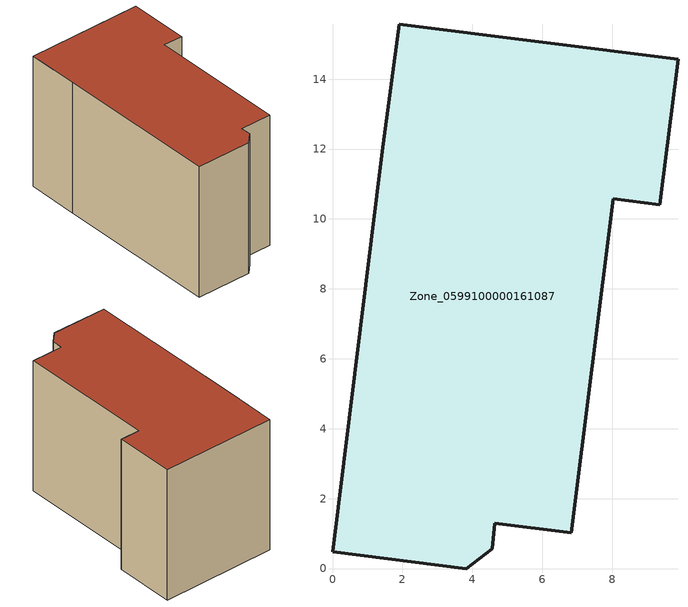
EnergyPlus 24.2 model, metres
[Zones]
Zone_0599100000161087
 floor ground (C_G): 1.91,15.56 9.88,14.57 9.36,10.41 8.03,10.58 6.83,1.02 4.64,1.29 4.57,0.57 3.83,0 0,0.49 1.42,11.93 z0
 wall outside (C_F): 9.88,14.57 1.91,15.56 1.42,11.93 0,0.49 3.83,0 4.57,0.57 4.64,1.29 6.83,1.02 8.03,10.58 9.36,10.41 9.88,14.57 z0:9.41
 roof outside (C_R): 1.91,15.56 1.42,11.93 0,0.49 3.83,0 4.57,0.57 4.64,1.29 6.83,1.02 8.03,10.58 9.36,10.41 9.88,14.57 z9.41
[BUILDING]
Pand.0599100000161087: North Axis=0; Terrain=City; Loads Convergence Tolerance Value=0.04; Temperature Convergence Tolerance Value=0.4; Solar Distribution=FullExterior; Maximum Number of Warmup Days=25; Minimum Number of Warmup Days=1
[Site:Location]
Rotterdam.The.Hague.AP_ZH_NLD Design_Conditions: Latitude=51.96; Longitude=4.45; Time Zone=1; Elevation=-4.5
[SITE:GROUNDTEMPERATURE:BUILDINGSURFACE]
18, 18, 18, 18, 18, 18, 18, 18, 18, 18, 18, 18
[MATERIAL] Thermal Absorptance=0.9; Solar Absorptance=0.7; Visible Absorptance=0.7
Name | Roughness | Thickness | Conductivity | Density | Specific Heat
G.TC.1946 | MediumSmooth | 0.15 | 1 | 540 | 1210
F.TC.1946 | Rough | 0.3 | 0.857143 | 1920 | 840
R.TC.1946 | MediumRough | 0.2 | 0.909091 | 1500 | 1000
[CONSTRUCTION]
C_G: G.TC.1946
C_F: F.TC.1946
C_R: R.TC.1946
[ZONE]
Zone_0599100000161087: Type=1; Multiplier=1; Ceiling Height=Autocalculate; Volume=Autocalculate; Floor Area=autocalculate; Part of Total Floor Area=Yes
[ZONEINFILTRATION:DESIGNFLOWRATE]
Infil_Zone_0599100000161087: Zone or ZoneList or Space or SpaceList=Zone_0599100000161087; Schedule=AlwaysOn; Design Flow Rate Calculation Method=Flow/Area; Flow Rate per Floor Area=0.003; Constant Term Coefficient=1; Temperature Term Coefficient=0; Velocity Term Coefficient=0; Velocity Squared Term Coefficient=0
[HVACTEMPLATE:ZONE:IDEALLOADSAIRSYSTEM]
Zone_0599100000161087: Maximum Heating Supply Air Temperature=50; Minimum Cooling Supply Air Temperature=13; Maximum Heating Supply Air Humidity Ratio=0.0156; Minimum Cooling Supply Air Humidity Ratio=0.0077; Heating Limit=NoLimit; Cooling Limit=NoLimit; Dehumidification Control Type=ConstantSensibleHeatRatio; Cooling Sensible Heat Ratio=0.7; Dehumidification Setpoint=60; Humidification Control Type=None; Humidification Setpoint=30; Outdoor Air Method=None; Outdoor Air Flow Rate per Person=0.00944; Outdoor Air Flow Rate per Zone Floor Area=0; Outdoor Air Flow Rate per Zone=0; Demand Controlled Ventilation Type=None; Outdoor Air Economizer Type=NoEconomizer; Heat Recovery Type=None; Sensible Heat Recovery Effectiveness=0.7; Latent Heat Recovery Effectiveness=0.65
[ZONECONTROL:THERMOSTAT]
ThermostatControl_Zone_0599100000161087: Zone or ZoneList=Zone_0599100000161087; Control Type Schedule=DualSetpointControlType; Control 1=Thermostat_Zone_0599100000161087; Temperature Difference Between Cutout And Setpoint=0
[THERMOSTATSETPOINT:DUALSETPOINT]
Thermostat_Zone_0599100000161087: Heating Setpoint Temperature Schedule=HeatingSetpoint_Zone_0599100000161087; Cooling Setpoint Temperature Schedule=CoolingSetpoint_Zone_0599100000161087
[SCHEDULE:COMPACT]
HeatingSetpoint_Zone_0599100000161087: Through: 12/31, For: AllDays, Until: 24:00, 21
CoolingSetpoint_Zone_0599100000161087: Through: 12/31, For: AllDays, Until: 24:00, 24
DualSetpointControlType: Through: 12/31, For: AllDays, Until: 24:00, 4
AlwaysOn: Through: 12/31, For: AllDays, Until: 24:00, 1
